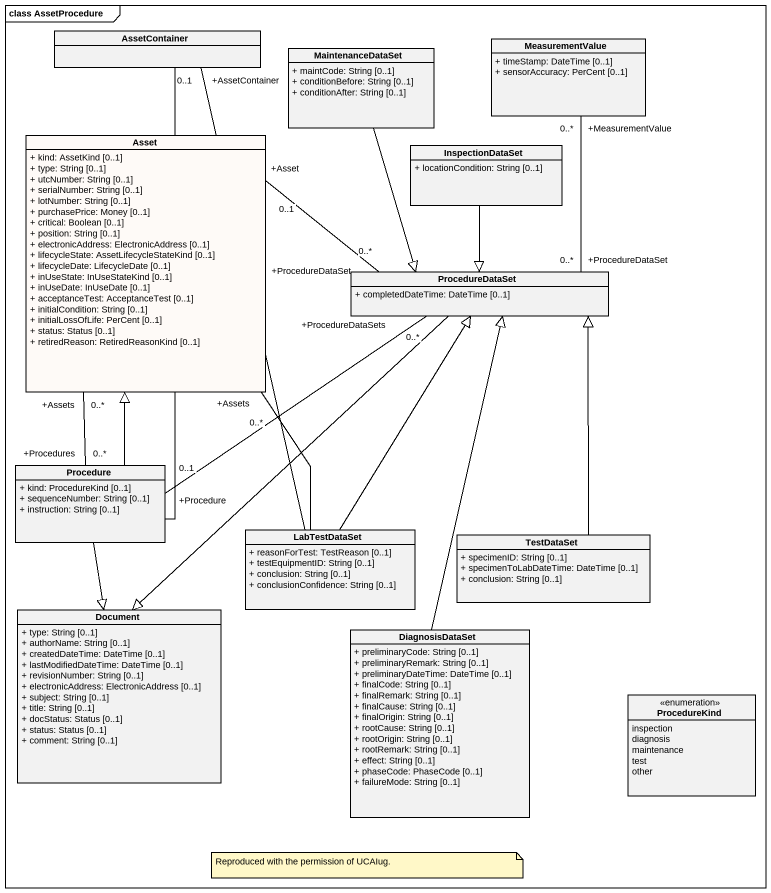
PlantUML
@startuml
mainframe class AssetProcedure
hide circle
hide empty members
skinparam classAttributeIconSize 0
class AssetContainer
class MeasurementValue {
  + timeStamp: DateTime [0..1]
  + sensorAccuracy: PerCent [0..1]
}
class MaintenanceDataSet {
  + maintCode: String [0..1]
  + conditionBefore: String [0..1]
  + conditionAfter: String [0..1]
}
class Asset #FEFAF7 {
  + kind: AssetKind [0..1]
  + type: String [0..1]
  + utcNumber: String [0..1]
  + serialNumber: String [0..1]
  + lotNumber: String [0..1]
  + purchasePrice: Money [0..1]
  + critical: Boolean [0..1]
  + position: String [0..1]
  + electronicAddress: ElectronicAddress [0..1]
  + lifecycleState: AssetLifecycleStateKind [0..1]
  + lifecycleDate: LifecycleDate [0..1]
  + inUseState: InUseStateKind [0..1]
  + inUseDate: InUseDate [0..1]
  + acceptanceTest: AcceptanceTest [0..1]
  + initialCondition: String [0..1]
  + initialLossOfLife: PerCent [0..1]
  + status: Status [0..1]
  + retiredReason: RetiredReasonKind [0..1]
}
class InspectionDataSet {
  + locationCondition: String [0..1]
}
class ProcedureDataSet {
  + completedDateTime: DateTime [0..1]
}
class Procedure {
  + kind: ProcedureKind [0..1]
  + sequenceNumber: String [0..1]
  + instruction: String [0..1]
}
class LabTestDataSet {
  + reasonForTest: TestReason [0..1]
  + testEquipmentID: String [0..1]
  + conclusion: String [0..1]
  + conclusionConfidence: String [0..1]
}
class TestDataSet {
  + specimenID: String [0..1]
  + specimenToLabDateTime: DateTime [0..1]
  + conclusion: String [0..1]
}
class Document {
  + type: String [0..1]
  + authorName: String [0..1]
  + createdDateTime: DateTime [0..1]
  + lastModifiedDateTime: DateTime [0..1]
  + revisionNumber: String [0..1]
  + electronicAddress: ElectronicAddress [0..1]
  + subject: String [0..1]
  + title: String [0..1]
  + docStatus: Status [0..1]
  + status: Status [0..1]
  + comment: String [0..1]
}
class DiagnosisDataSet {
  + preliminaryCode: String [0..1]
  + preliminaryRemark: String [0..1]
  + preliminaryDateTime: DateTime [0..1]
  + finalCode: String [0..1]
  + finalRemark: String [0..1]
  + finalCause: String [0..1]
  + finalOrigin: String [0..1]
  + rootCause: String [0..1]
  + rootOrigin: String [0..1]
  + rootRemark: String [0..1]
  + effect: String [0..1]
  + phaseCode: PhaseCode [0..1]
  + failureMode: String [0..1]
}
enum ProcedureKind {
  inspection
  diagnosis
  maintenance
  test
  other
}
AssetContainer --|> Asset
MaintenanceDataSet --|> ProcedureDataSet
Asset "+Assets\n0..*" -up- "+AssetContainer\n0..1" AssetContainer
InspectionDataSet --|> ProcedureDataSet
ProcedureDataSet "+ProcedureDataSet\n0..*" -up- "+MeasurementValue\n0..*" MeasurementValue
ProcedureDataSet "+ProcedureDataSet\n0..*" -left- "+Asset\n0..1" Asset
ProcedureDataSet --|> Document
Procedure "+Procedures\n0..*" -up- "+Assets\n0..*" Asset
Procedure "+Procedure\n0..1" -right- "+ProcedureDataSets\n0..*" ProcedureDataSet
Procedure --|> Document
LabTestDataSet -up-|> ProcedureDataSet
TestDataSet -up-|> ProcedureDataSet
DiagnosisDataSet -up-|> ProcedureDataSet
note as N1
  Reproduced with the permission of UCAIug.
end note
@enduml
